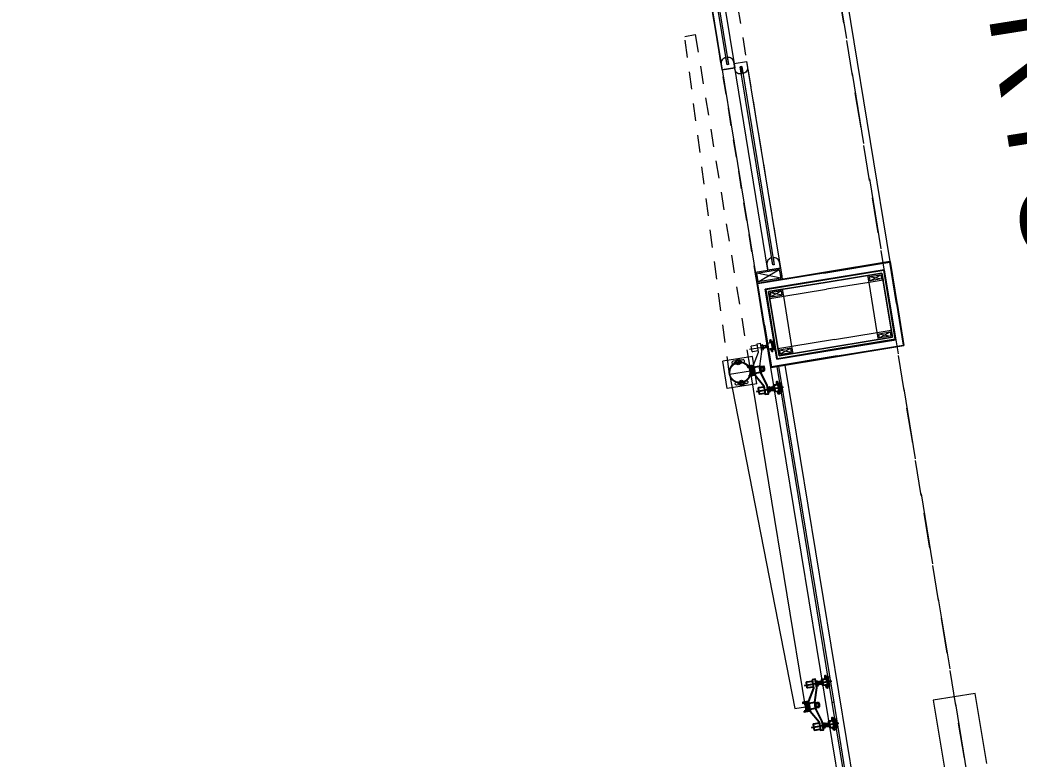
# Model space of a CAD drawing. Header units: metres. Extents: x 2 to 659295185, y -28 to 1124222152.
# Drawn here: x 655591.01 to 655598.06, y 1126561.16 to 1126566.36 of the extents above; entities that cross this region are included whole.
import ezdxf
from ezdxf.enums import TextEntityAlignment as Align

# ---------------------------------------------------------------- set-up
doc = ezdxf.new("R2010")
doc.units = ezdxf.units.M
doc.header["$MEASUREMENT"] = 0
for name, pattern in [('CCSM_C1_CUERPO CK$0$CONTINUA', [0]), ('CCSM_C1_CUERPO CK$0$DASHED', [0.75, 0.5, -0.25]), ('CCSM_C1_CUERPO CK$0$HIDDEN2', [0.1875, 0.125, -0.0625]), ('CCSM_XREF ESTRUCTURA15$0$RAYITAS', [0.375, 0.25, -0.125]), ('DASHED', [0.75, 0.5, -0.25])]:
    doc.linetypes.add(name, pattern=pattern)
doc.layers.get('0').update_dxf_attribs({"linetype": 'CONTINUOUS'})
for name, color, linetype in [('CCSM_C1_CUERPO CK$0$A-ALUCOBOND', 254, 'CONTINUOUS'), ('CCSM_C1_CUERPO CK$0$A-ESTRUCTURA DE FACHADA DE VIDRIO', 5, 'CONTINUOUS'), ('CCSM_C1_CUERPO CK$0$A-LOCAL ID', 7, 'CONTINUOUS'), ('CCSM_C1_CUERPO CK$0$A-PARED', 2, 'CCSM_C1_CUERPO CK$0$CONTINUA'), ('CCSM_C1_CUERPO CK$0$A-PROYECCIONES', 5, 'CCSM_C1_CUERPO CK$0$DASHED'), ('CCSM_C1_CUERPO CK$0$A-PUERTA', 5, 'CCSM_C1_CUERPO CK$0$CONTINUA'), ('CCSM_C1_CUERPO CK$0$A-VIDRIO', 135, 'CONTINUOUS'), ('CCSM_C1_CUERPO CK$0$A-VISTA 4', 8, 'CONTINUOUS'), ('CCSM_C1_CUERPO CK$0$ID_Nº LOCAL', 7, 'CONTINUOUS'), ('CCSM_C1_CUERPO CK$0$ID_RUBRO', 7, 'CONTINUOUS'), ('CCSM_XREF ESTRUCTURA15$0$E-PROYECCION TECHO', 9, 'CCSM_XREF ESTRUCTURA15$0$RAYITAS'), ('CCSM_XREF KIOSKOSE$0$Kiosco General', 154, 'CONTINUOUS')]:
    doc.layers.add(name, color=color, linetype=linetype)
doc.styles.add('CCSM_C1_CUERPO CK$0$ROMANS', font='romans__.ttf')
doc.styles.add('CCSM_C1_CUERPO CK$0$sigo', font='arial.ttf', dxfattribs={"width": 0.9})

# ---------------------------------------------------------------- blocks, each defined once
blk = doc.blocks.new('CCSM_C1_CUERPO CK$0$A$C682819FC')
for p, q in [((-0.0184, 0.005), (-0.0184, 0)), ((-0.007, 0.0007), (-0.007, 0)), ((0.007, 0.0007), (0.007, 0)), ((0.0184, 0.005), (0.0184, 0)), ((-0.1502, -0.0189), (-0.1502, -0.2127)), ((-0.0215, -0.0286), (-0.0215, -0.0694)), ((-0.0215, -0.0286), (-0.0215, -0.0694)), ((-0.0172, -0.0103), (-0.0172, -0.0226)), ((0.0129, -0.0086), (-0.0129, -0.0086)), ((0.0129, -0.0243), (-0.0129, -0.0243)), ((-0.0086, -0.0051), (-0.0064, -0.0029)), ((-0.0086, -0.0051), (-0.0086, -0.0086)), ((-0.0086, -0.0051), (0.0086, -0.0051)), ((-0.0086, -0.0103), (-0.0086, -0.0226)), ((-0.0064, -0.0029), (0.0064, -0.0029)), ((0.0086, -0.0051), (0.0064, -0.0029)), ((0.0086, -0.0051), (0.0086, -0.0086)), ((0.0086, -0.0103), (0.0086, -0.0226)), ((0.0172, -0.0103), (0.0172, -0.0226)), ((0.0215, -0.0286), (0.0215, -0.0694)), ((0.1502, -0.0189), (0.1502, -0.2127)), ((0.1502, -0.0189), (0.1502, -0.2127)), ((-0.1674, -0.102), (-0.1674, -0.1143)), ((-0.1631, -0.1003), (-0.1373, -0.1003)), ((-0.1631, -0.116), (-0.1373, -0.116)), ((-0.1588, -0.102), (-0.1588, -0.1143)), ((-0.1552, -0.1359), (-0.1452, -0.1416)), ((-0.1452, -0.1359), (-0.1552, -0.1416)), ((-0.1416, -0.102), (-0.1416, -0.1143)), ((-0.133, -0.102), (-0.133, -0.1143)), ((-0.0172, -0.0746), (-0.0172, -0.096)), ((0.0129, -0.0729), (-0.0129, -0.0729)), ((-0.0086, -0.0746), (-0.0086, -0.0956)), ((0.0086, -0.0746), (0.0086, -0.0956)), ((0.0172, -0.0746), (0.0172, -0.096)), ((0.133, -0.102), (0.133, -0.1143)), ((0.133, -0.102), (0.133, -0.1143)), ((0.1631, -0.1003), (0.1373, -0.1003)), ((0.1631, -0.1003), (0.1373, -0.1003)), ((0.1631, -0.116), (0.1373, -0.116)), ((0.1631, -0.116), (0.1373, -0.116)), ((0.1416, -0.102), (0.1416, -0.1143)), ((0.1416, -0.102), (0.1416, -0.1143)), ((0.1452, -0.1359), (0.1552, -0.1416)), ((0.1552, -0.1359), (0.1452, -0.1416)), ((0.1452, -0.1359), (0.1552, -0.1416)), ((0.1552, -0.1359), (0.1452, -0.1416)), ((0.1588, -0.102), (0.1588, -0.1143)), ((0.1588, -0.102), (0.1588, -0.1143)), ((0.1674, -0.102), (0.1674, -0.1143)), ((0.1674, -0.102), (0.1674, -0.1143)), ((-0.1817, -0.1717), (-0.1874, -0.1717)), ((-0.1845, -0.1746), (-0.1845, -0.1642)), ((-0.1731, -0.1472), (-0.1273, -0.1472)), ((-0.1731, -0.1772), (-0.1273, -0.1772)), ((-0.1273, -0.1856), (-0.1731, -0.1856)), ((-0.1717, -0.1472), (-0.1717, -0.1772)), ((-0.1688, -0.1543), (-0.1688, -0.1419)), ((-0.1316, -0.1543), (-0.1316, -0.1419)), ((-0.1287, -0.1772), (-0.1287, -0.1472)), ((-0.1187, -0.1717), (-0.113, -0.1717)), ((-0.1159, -0.1746), (-0.1159, -0.1642)), ((0.1187, -0.1717), (0.113, -0.1717)), ((0.1187, -0.1717), (0.113, -0.1717)), ((0.1159, -0.1746), (0.1159, -0.1642)), ((0.1159, -0.1746), (0.1159, -0.1642)), ((0.1731, -0.1472), (0.1273, -0.1472)), ((0.1731, -0.1472), (0.1273, -0.1472)), ((0.1731, -0.1772), (0.1273, -0.1772)), ((0.1731, -0.1772), (0.1273, -0.1772)), ((0.1273, -0.1856), (0.1731, -0.1856)), ((0.1273, -0.1856), (0.1731, -0.1856)), ((0.1287, -0.1772), (0.1287, -0.1472)), ((0.1287, -0.1772), (0.1287, -0.1472)), ((0.1316, -0.1543), (0.1316, -0.1419)), ((0.1316, -0.1543), (0.1316, -0.1419)), ((0.1688, -0.1543), (0.1688, -0.1419)), ((0.1688, -0.1543), (0.1688, -0.1419)), ((0.1717, -0.1472), (0.1717, -0.1772)), ((0.1717, -0.1472), (0.1717, -0.1772)), ((0.1817, -0.1717), (0.1874, -0.1717)), ((0.1817, -0.1717), (0.1874, -0.1717)), ((0.1845, -0.1746), (0.1845, -0.1642)), ((0.1845, -0.1746), (0.1845, -0.1642))]:
    blk.add_line(p, q)
for points in [[(-0.0289, 0.0143), (-0.0332, 0.0143), (-0.0332, -0.0243, 0.414214), (-0.0289, -0.0286), (0.0289, -0.0286, 0.414214), (0.0332, -0.0243), (0.0332, 0.0143), (0.0289, 0.0143), (0.0289, -0.0243), (-0.0289, -0.0243)], [(-0.1817, -0.1717), (-0.1839, -0.1728, -0.236068), (-0.1852, -0.1728), (-0.1874, -0.1717), (-0.1874, -0.1691), (-0.1817, -0.1682)], [(-0.1187, -0.1717), (-0.1165, -0.1728, 0.236068), (-0.1152, -0.1728), (-0.113, -0.1717), (-0.113, -0.1691), (-0.1187, -0.1682)], [(0.1187, -0.1717), (0.1165, -0.1728, -0.236068), (0.1152, -0.1728), (0.113, -0.1717), (0.113, -0.1691), (0.1187, -0.1682)], [(0.1187, -0.1717), (0.1165, -0.1728, -0.236068), (0.1152, -0.1728), (0.113, -0.1717), (0.113, -0.1691), (0.1187, -0.1682)], [(0.1817, -0.1717), (0.1839, -0.1728, 0.236068), (0.1852, -0.1728), (0.1874, -0.1717), (0.1874, -0.1691), (0.1817, -0.1682)], [(0.1817, -0.1717), (0.1839, -0.1728, 0.236068), (0.1852, -0.1728), (0.1874, -0.1717), (0.1874, -0.1691), (0.1817, -0.1682)]]:
    blk.add_lwpolyline(points, format="xyb", close=True)
for points in [[(0.0289, 0), (-0.0289, 0)], [(-0.1602, -0.116), (-0.1602, -0.1359), (-0.1402, -0.1359), (-0.1402, -0.116)], [(-0.1594, -0.116), (-0.1594, -0.135), (-0.141, -0.135), (-0.141, -0.116)], [(0.1602, -0.116), (0.1602, -0.1359), (0.1402, -0.1359), (0.1402, -0.116)], [(0.1602, -0.116), (0.1602, -0.1359), (0.1402, -0.1359), (0.1402, -0.116)], [(0.1594, -0.116), (0.1594, -0.135), (0.141, -0.135), (0.141, -0.116)], [(0.1594, -0.116), (0.1594, -0.135), (0.141, -0.135), (0.141, -0.116)]]:
    blk.add_lwpolyline(points)
for points in [[(0.1802, -0.0772), (0.1202, -0.0772), (0.0358, -0.0286), (-0.0358, -0.0286), (-0.1202, -0.0772), (-0.1802, -0.0772), (-0.1802, -0.1001), (-0.1202, -0.1001), (-0.0215, -0.0694), (0.0215, -0.0694), (0.1202, -0.1001), (0.1802, -0.1001)], [(0.0215, -0.0694), (-0.0215, -0.0694), (-0.0215, -0.0729), (0.0215, -0.0729)], [(-0.1602, -0.1359), (-0.1602, -0.1408), (-0.1594, -0.1416), (-0.141, -0.1416), (-0.1402, -0.1408), (-0.1402, -0.1359)], [(-0.1552, -0.1359), (-0.1552, -0.1416), (-0.1452, -0.1416), (-0.1452, -0.1359)], [(0.1602, -0.1359), (0.1602, -0.1408), (0.1594, -0.1416), (0.141, -0.1416), (0.1402, -0.1408), (0.1402, -0.1359)], [(0.1602, -0.1359), (0.1602, -0.1408), (0.1594, -0.1416), (0.141, -0.1416), (0.1402, -0.1408), (0.1402, -0.1359)], [(0.1552, -0.1359), (0.1552, -0.1416), (0.1452, -0.1416), (0.1452, -0.1359)], [(0.1552, -0.1359), (0.1552, -0.1416), (0.1452, -0.1416), (0.1452, -0.1359)], [(-0.1731, -0.1758), (-0.1931, -0.1758), (-0.1931, -0.1701), (-0.1759, -0.1672), (-0.1731, -0.1672)], [(-0.1931, -0.1758), (-0.1931, -0.1772), (-0.1731, -0.1772), (-0.1731, -0.1758)], [(-0.1759, -0.1772), (-0.1759, -0.1844), (-0.1831, -0.1915), (-0.1791, -0.1915), (-0.1731, -0.1856), (-0.1731, -0.1772)], [(-0.1791, -0.1915), (-0.1731, -0.1856), (-0.1731, -0.1772), (-0.1273, -0.1772), (-0.1273, -0.1856), (-0.1213, -0.1915)], [(-0.1731, -0.1472), (-0.1731, -0.1772), (-0.1273, -0.1772), (-0.1273, -0.1472), (-0.1287, -0.1458), (-0.1717, -0.1458)], [(-0.1581, -0.1416), (-0.1581, -0.1458), (-0.1423, -0.1458), (-0.1423, -0.1416)], [(-0.1273, -0.1758), (-0.1073, -0.1758), (-0.1073, -0.1701), (-0.1245, -0.1672), (-0.1273, -0.1672)], [(-0.1073, -0.1758), (-0.1073, -0.1772), (-0.1273, -0.1772), (-0.1273, -0.1758)], [(-0.1245, -0.1772), (-0.1245, -0.1844), (-0.1173, -0.1915), (-0.1213, -0.1915), (-0.1273, -0.1856), (-0.1273, -0.1772)], [(0.1273, -0.1758), (0.1073, -0.1758), (0.1073, -0.1701), (0.1245, -0.1672), (0.1273, -0.1672)], [(0.1273, -0.1758), (0.1073, -0.1758), (0.1073, -0.1701), (0.1245, -0.1672), (0.1273, -0.1672)], [(0.1073, -0.1758), (0.1073, -0.1772), (0.1273, -0.1772), (0.1273, -0.1758)], [(0.1073, -0.1758), (0.1073, -0.1772), (0.1273, -0.1772), (0.1273, -0.1758)], [(0.1245, -0.1772), (0.1245, -0.1844), (0.1173, -0.1915), (0.1213, -0.1915), (0.1273, -0.1856), (0.1273, -0.1772)], [(0.1245, -0.1772), (0.1245, -0.1844), (0.1173, -0.1915), (0.1213, -0.1915), (0.1273, -0.1856), (0.1273, -0.1772)], [(0.1791, -0.1915), (0.1731, -0.1856), (0.1731, -0.1772), (0.1273, -0.1772), (0.1273, -0.1856), (0.1213, -0.1915)], [(0.1791, -0.1915), (0.1731, -0.1856), (0.1731, -0.1772), (0.1273, -0.1772), (0.1273, -0.1856), (0.1213, -0.1915)], [(0.1731, -0.1472), (0.1731, -0.1772), (0.1273, -0.1772), (0.1273, -0.1472), (0.1287, -0.1458), (0.1717, -0.1458)], [(0.1731, -0.1472), (0.1731, -0.1772), (0.1273, -0.1772), (0.1273, -0.1472), (0.1287, -0.1458), (0.1717, -0.1458)], [(0.1581, -0.1416), (0.1581, -0.1458), (0.1423, -0.1458), (0.1423, -0.1416)], [(0.1581, -0.1416), (0.1581, -0.1458), (0.1423, -0.1458), (0.1423, -0.1416)], [(0.1731, -0.1758), (0.1931, -0.1758), (0.1931, -0.1701), (0.1759, -0.1672), (0.1731, -0.1672)], [(0.1731, -0.1758), (0.1931, -0.1758), (0.1931, -0.1701), (0.1759, -0.1672), (0.1731, -0.1672)], [(0.1931, -0.1758), (0.1931, -0.1772), (0.1731, -0.1772), (0.1731, -0.1758)], [(0.1931, -0.1758), (0.1931, -0.1772), (0.1731, -0.1772), (0.1731, -0.1758)], [(0.1759, -0.1772), (0.1759, -0.1844), (0.1831, -0.1915), (0.1791, -0.1915), (0.1731, -0.1856), (0.1731, -0.1772)], [(0.1759, -0.1772), (0.1759, -0.1844), (0.1831, -0.1915), (0.1791, -0.1915), (0.1731, -0.1856), (0.1731, -0.1772)]]:
    blk.add_lwpolyline(points, close=True)
for points in [[(-0.1287, -0.0772), (-0.1287, -0.0372, 0.414214), (-0.1316, -0.0343), (-0.1688, -0.0343, 0.414214), (-0.1717, -0.0372), (-0.1717, -0.0772)], [(0.1287, -0.0772), (0.1287, -0.0372, -0.414214), (0.1316, -0.0343), (0.1688, -0.0343, -0.414214), (0.1717, -0.0372), (0.1717, -0.0772)], [(0.1287, -0.0772), (0.1287, -0.0372, -0.414214), (0.1316, -0.0343), (0.1688, -0.0343, -0.414214), (0.1717, -0.0372), (0.1717, -0.0772)]]:
    blk.add_lwpolyline(points, format="xyb")
for centre, radius, start, end in [((-0.0129, -0.0148), 0.00622, 46.39718, 133.60282), ((-0.0129, -0.0181), 0.00622, 226.39718, 313.60282), ((0, -0.0309), 0.0223, 67.38013, 112.61986), ((0, -0.002), 0.0223, 247.38013, 292.61986), ((0.0129, -0.0148), 0.00622, 46.39718, 133.60282), ((0.0129, -0.0181), 0.00622, 226.39718, 313.60282), ((-0.1631, -0.1065), 0.00622, 46.39718, 133.60282), ((-0.1631, -0.1098), 0.00622, 226.39718, 313.60282), ((-0.1502, -0.1226), 0.0223, 67.38013, 112.61986), ((-0.1502, -0.0937), 0.0223, 247.38013, 292.61986), ((-0.1373, -0.1065), 0.00622, 46.39718, 133.60282), ((-0.1373, -0.1098), 0.00622, 226.39718, 313.60282), ((-0.0129, -0.0791), 0.00622, 46.39718, 133.60282), ((-0.0129, -0.0911), 0.00622, 226.39718, 313.60282), ((0, -0.0618), 0.0383, 243.37585, 296.62415), ((0, -0.0952), 0.0223, 67.38013, 112.61986), ((0, -0.075), 0.0223, 247.38013, 292.61986), ((0.0129, -0.0791), 0.00622, 46.39718, 133.60282), ((0.0129, -0.0911), 0.00622, 226.39718, 313.60282), ((0.1373, -0.1065), 0.00622, 46.39718, 133.60282), ((0.1373, -0.1065), 0.00622, 46.39718, 133.60282), ((0.1373, -0.1098), 0.00622, 226.39718, 313.60282), ((0.1373, -0.1098), 0.00622, 226.39718, 313.60282), ((0.1502, -0.1226), 0.0223, 67.38013, 112.61986), ((0.1502, -0.1226), 0.0223, 67.38013, 112.61986), ((0.1502, -0.0937), 0.0223, 247.38013, 292.61986), ((0.1502, -0.0937), 0.0223, 247.38013, 292.61986), ((0.1631, -0.1065), 0.00622, 46.39718, 133.60282), ((0.1631, -0.1065), 0.00622, 46.39718, 133.60282), ((0.1631, -0.1098), 0.00622, 226.39718, 313.60282), ((0.1631, -0.1098), 0.00622, 226.39718, 313.60282)]:
    blk.add_arc(centre, radius, start, end)
blk = doc.blocks.new('CCSM_C1_CUERPO CK$0$ARAÑA DE ESQUINA')
for p, q in [((-0.0052, 0.0113), (-0.0019, 0.0119)), ((-0.0012, 0.0044), (-0.0007, 0.0045)), ((0.0024, 0.0061), (0.0012, 0.0045)), ((0.0026, -0.0038), (0.0012, 0.0045)), ((0.0024, 0.0061), (0.0046, 0.0064)), ((0.0042, -0.005), (0.0024, 0.0061)), ((0.0042, 0.0092), (0.0069, -0.0074)), ((0.0048, 0.0121), (0.0127, 0.0134)), ((0.0057, 0.0066), (0.0137, 0.0079)), ((0.0143, 0.0109), (0.017, -0.0057)), ((0.0162, 0.0168), (0.0424, 0.0211)), ((0.0456, 0.016), (0.0483, -0.0006)), ((0.0462, 0.0189), (0.06, 0.0212)), ((0.0471, 0.0134), (0.0607, 0.0156)), ((0.049, 0.0023), (0.0625, 0.0046)), ((-0.0013, -0.0124), (0.0019, -0.0119)), ((0.0003, -0.0046), (0.0007, -0.0045)), ((0.0042, -0.005), (0.0026, -0.0038)), ((0.0042, -0.005), (0.0064, -0.0046)), ((0.0075, -0.0044), (0.0155, -0.0031)), ((0.0084, -0.01), (0.0164, -0.0087)), ((0.0207, -0.0108), (0.0469, -0.0065)), ((0.0207, -0.0108), (0.0469, -0.0065)), ((0.0499, -0.0032), (0.0637, -0.0009)), ((0.028, -0.0947), (0.1528, -0.0743)), ((0.0818, -0.0944), (0.0791, -0.0779)), ((0.0797, -0.0749), (0.0877, -0.0736)), ((0.0806, -0.0804), (0.0886, -0.0791)), ((0.0824, -0.0915), (0.0904, -0.0902)), ((0.0919, -0.0928), (0.0892, -0.0762)), ((0.1029, -0.0792), (0.1076, -0.085)), ((0.1039, -0.0856), (0.1065, -0.0786)), ((0.1133, -0.0685), (0.1053, -0.0698)), ((0.1131, -0.0959), (0.1082, -0.0665)), ((0.1277, -0.0642), (0.1084, -0.0674)), ((0.1129, -0.095), (0.1323, -0.0918)), ((0.1247, -0.0562), (0.118, -0.0573)), ((0.1231, -0.0583), (0.1225, -0.0547)), ((0.1324, -0.0928), (0.1276, -0.0633)), ((0.133, -0.0624), (0.1378, -0.0919)), ((0.0834, -0.097), (0.0913, -0.0957)), ((0.1172, -0.0924), (0.1092, -0.0937)), ((0.132, -0.1004), (0.1252, -0.1015)), ((0.1297, -0.0989), (0.1303, -0.1026))]:
    blk.add_line(p, q)
for points in [[(-0.0062, -0.0201), (-0.0057, -0.0229), (0.0192, -0.0188, 0.414214), (0.0215, -0.0156), (0.0154, 0.0216, 0.414214), (0.0122, 0.0239), (-0.0127, 0.0199), (-0.0123, 0.0171), (0.0126, 0.0212), (0.0187, -0.016)], [(0.1231, -0.0583), (0.1236, -0.0568, 0.236068), (0.1234, -0.056), (0.1225, -0.0547), (0.1208, -0.0549), (0.1208, -0.0587)], [(0.1297, -0.0989), (0.1307, -0.1002, -0.236068), (0.1308, -0.101), (0.1303, -0.1026), (0.1287, -0.1028), (0.1275, -0.0993)]]:
    blk.add_lwpolyline(points, format="xyb", close=True)
for points in [[(-0.0031, 0.0186), (0.0031, -0.0186)], [(0.0162, 0.0168), (0.0222, -0.02), (0.0624, -0.0692), (0.0688, -0.1079), (0.0835, -0.1055), (0.0772, -0.0668), (0.0469, -0.0065), (0.0424, 0.0211)], [(0.0916, -0.0909), (0.1044, -0.0888), (0.1023, -0.0759), (0.0895, -0.078)], [(0.0915, -0.0904), (0.1038, -0.0884), (0.1019, -0.0766), (0.0896, -0.0786)]]:
    blk.add_lwpolyline(points)
for points in [[(0.0424, 0.0211), (0.0469, -0.0065), (0.0492, -0.0061), (0.0447, 0.0215)], [(0.1044, -0.0888), (0.1076, -0.0883), (0.108, -0.0877), (0.1061, -0.0759), (0.1055, -0.0754), (0.1023, -0.0759)], [(0.1039, -0.0856), (0.1076, -0.085), (0.1065, -0.0786), (0.1029, -0.0792)], [(0.1079, -0.0869), (0.1106, -0.0864), (0.1089, -0.0763), (0.1062, -0.0767)], [(0.1131, -0.0959), (0.1324, -0.0928), (0.1276, -0.0633), (0.1082, -0.0665), (0.1075, -0.0675), (0.112, -0.0952)], [(0.1267, -0.0634), (0.1245, -0.0505), (0.1209, -0.0511), (0.1208, -0.0625), (0.1211, -0.0643)], [(0.1245, -0.0505), (0.1255, -0.0504), (0.1276, -0.0633), (0.1267, -0.0634)], [(0.1273, -0.0614), (0.1319, -0.0607), (0.1357, -0.0553), (0.1362, -0.0579), (0.133, -0.0624), (0.1276, -0.0633)], [(0.1423, -0.0951), (0.1378, -0.0919), (0.1324, -0.0928), (0.1276, -0.0633), (0.133, -0.0624), (0.1362, -0.0579)], [(0.1327, -0.0946), (0.1373, -0.0939), (0.1427, -0.0977), (0.1423, -0.0951), (0.1378, -0.0919), (0.1324, -0.0928)], [(0.1315, -0.0929), (0.1336, -0.1058), (0.1299, -0.1064), (0.1263, -0.0957), (0.126, -0.0938)], [(0.1336, -0.1058), (0.1345, -0.1057), (0.1324, -0.0928), (0.1315, -0.0929)]]:
    blk.add_lwpolyline(points, close=True)
blk.add_lwpolyline([(0.0633, -0.0748), (0.0375, -0.079, 0.414214), (0.036, -0.0811), (0.0399, -0.1051, 0.414214), (0.0421, -0.1066), (0.0679, -0.1024)], format="xyb")
for centre, radius, start, end in [((0.0082, 0.0099), 0.00406, 145.7056, 232.9113), ((0.0199, 0.0033), 0.0146, 166.6886, 211.9283), ((0.0103, 0.0102), 0.00406, 325.7056, 52.9113), ((0.0013, 0.0002), 0.0146, 346.6886, 31.9283), ((0.0496, 0.0166), 0.00406, 145.7056, 232.9113), ((0.0613, 0.0101), 0.0146, 166.6886, 211.9283), ((0.0523, 0.0001), 0.00406, 145.7056, 232.9113), ((0.0573, 0.0179), 0.00406, 325.7056, 52.9113), ((0.0398, 0.0065), 0.025, 342.6843, 35.9326), ((0.0483, 0.0079), 0.0146, 346.6886, 31.9283), ((0.06, 0.0013), 0.00406, 325.7056, 52.9113), ((0.0109, -0.0067), 0.00406, 145.7056, 232.9113), ((0.013, -0.0064), 0.00406, 325.7056, 52.9113), ((0.0831, -0.0772), 0.00406, 145.7056, 232.9113), ((0.0948, -0.0838), 0.0146, 166.6886, 211.9283), ((0.0858, -0.0938), 0.00406, 145.7056, 232.9113), ((0.0852, -0.0769), 0.00406, 325.7056, 52.9113), ((0.0762, -0.0868), 0.0146, 346.6886, 31.9283), ((0.0879, -0.0934), 0.00406, 325.7056, 52.9113)]:
    blk.add_arc(centre, radius, start, end)
blk = doc.blocks.new('CCSM_C1_CUERPO CK$0$IDENT LOCAL')
at = {"style": 'CCSM_C1_CUERPO CK$0$ROMANS'}
for tag, height, p in [('AREA-EXACTA', 0.5, (0.8694, 0.18)), ('NºLOCAL', 0.7, (1.9537, 0.0574)), ('RUBRO', 0.35, (0, 0)), ('USO', 0.35, (-0.8388, -0.1375))]:
    blk.add_attdef(tag, text='', height=height, rotation=279.30845, dxfattribs=at).set_placement(p, align=Align.BOTTOM_CENTER)

msp = doc.modelspace()

# ---------------------------------------------------------------- linework, layer by layer
at = {"layer": 'CCSM_C1_CUERPO CK$0$A-ALUCOBOND', "lineweight": 5}
for p, q in [((655597.1368, 1126564.6565), (655597.1372, 1126564.6571)), ((655597.1372, 1126564.6571), (655597.1396, 1126564.6604)), ((655597.1372, 1126564.6562), (655597.1377, 1126564.6568)), ((655597.1377, 1126564.6568), (655597.14, 1126564.6601)), ((655596.207, 1126564.5043), (655596.2037, 1126564.5066)), ((655596.2073, 1126564.5047), (655596.2041, 1126564.5071)), ((655596.2076, 1126564.5038), (655596.207, 1126564.5043)), ((655596.208, 1126564.5043), (655596.2073, 1126564.5047)), ((655597.2325, 1126564.0723), (655597.2332, 1126564.0718)), ((655597.2329, 1126564.0728), (655597.2335, 1126564.0723)), ((655597.2332, 1126564.0718), (655597.2364, 1126564.0695)), ((655597.2335, 1126564.0723), (655597.2368, 1126564.0699)), ((655596.3028, 1126563.9197), (655596.3005, 1126563.9165)), ((655596.3033, 1126563.9194), (655596.3009, 1126563.9162)), ((655596.3033, 1126563.9204), (655596.3028, 1126563.9197)), ((655596.3037, 1126563.9201), (655596.3033, 1126563.9194))]:
    msp.add_line(p, q, dxfattribs=at)
msp.add_lwpolyline([(655596.3, 1126563.9154), (655596.203, 1126564.5075), (655597.1405, 1126564.6612), (655597.2375, 1126564.0691)], close=True, dxfattribs=at)
for points in [[(655597.189, 1126564.3651), (655597.1407, 1126564.66, 0.414214), (655597.1393, 1126564.661), (655596.6717, 1126564.5843)], [(655596.2515, 1126564.2114), (655596.2032, 1126564.5063, -0.414214), (655596.2042, 1126564.5077), (655596.6717, 1126564.5843)], [(655597.189, 1126564.3651), (655597.2373, 1126564.0703, -0.414214), (655597.2363, 1126564.0689), (655596.7688, 1126563.9922)], [(655596.2515, 1126564.2114), (655596.2998, 1126563.9166, 0.414214), (655596.3012, 1126563.9156), (655596.7688, 1126563.9922)]]:
    msp.add_lwpolyline(points, format="xyb", dxfattribs=at)
for points in [[(655596.6718, 1126564.5837), (655597.1396, 1126564.6604)], [(655596.6723, 1126564.5809), (655597.1372, 1126564.6571)], [(655596.6724, 1126564.5804), (655597.1368, 1126564.6565)], [(655597.1851, 1126564.3645), (655597.1372, 1126564.6562)], [(655597.1856, 1126564.3645), (655597.1377, 1126564.6568)], [(655597.1884, 1126564.365), (655597.14, 1126564.6601)], [(655596.6718, 1126564.5837), (655596.2041, 1126564.5071)], [(655596.6723, 1126564.5809), (655596.2073, 1126564.5047)], [(655596.6724, 1126564.5804), (655596.208, 1126564.5043)], [(655596.2521, 1126564.2115), (655596.2037, 1126564.5066)], [(655596.2549, 1126564.212), (655596.207, 1126564.5043)], [(655596.2555, 1126564.2121), (655596.2076, 1126564.5038)], [(655597.1851, 1126564.3645), (655597.2329, 1126564.0728)], [(655597.1856, 1126564.3645), (655597.2335, 1126564.0723)], [(655597.1884, 1126564.365), (655597.2368, 1126564.0699)], [(655596.2521, 1126564.2115), (655596.3005, 1126563.9165)], [(655596.2549, 1126564.212), (655596.3028, 1126563.9197)], [(655596.2555, 1126564.2121), (655596.3033, 1126563.9204)], [(655596.7681, 1126563.9962), (655597.2325, 1126564.0723)], [(655596.7682, 1126563.9956), (655597.2332, 1126564.0718)], [(655596.7687, 1126563.9928), (655597.2364, 1126564.0695)], [(655596.7687, 1126563.9928), (655596.3009, 1126563.9162)], [(655596.7682, 1126563.9956), (655596.3033, 1126563.9194)], [(655596.7681, 1126563.9962), (655596.3037, 1126563.9201)]]:
    msp.add_lwpolyline(points, dxfattribs=at)
at = {"layer": 'CCSM_C1_CUERPO CK$0$A-ESTRUCTURA DE FACHADA DE VIDRIO', "lineweight": 5}
for p, q in [((655596.9951, 1126564.5557), (655597.0789, 1126564.5391)), ((655596.9999, 1126564.5261), (655597.074, 1126564.5687)), ((655596.3793, 1126564.4244), (655596.2955, 1126564.4411)), ((655596.3744, 1126564.454), (655596.3003, 1126564.4115)), ((655597.0612, 1126564.1521), (655597.145, 1126564.1355)), ((655597.0661, 1126564.1225), (655597.1402, 1126564.1651)), ((655596.1699, 1126563.9929), (655595.9614, 1126563.9587)), ((655596.2015, 1126563.8004), (655596.1699, 1126563.9929)), ((655596.4454, 1126564.0208), (655596.3616, 1126564.0375)), ((655596.4406, 1126564.0504), (655596.3665, 1126564.0079)), ((655595.9929, 1126563.7662), (655595.9614, 1126563.9587)), ((655596.0399, 1126563.9487), (655596.0977, 1126563.9582)), ((655596.0399, 1126563.9487), (655596.0977, 1126563.9582)), ((655596.2015, 1126563.8004), (655595.9929, 1126563.7662)), ((655596.0641, 1126563.8007), (655596.122, 1126563.8102))]:
    msp.add_line(p, q, dxfattribs=at)
at = {"layer": 'CCSM_C1_CUERPO CK$0$A-ESTRUCTURA DE FACHADA DE VIDRIO', "color": 3, "lineweight": 5}
msp.add_line((655596.0074, 1126563.8674), (655596.1554, 1126563.8917), dxfattribs=at)
at = {"layer": 'CCSM_C1_CUERPO CK$0$A-ESTRUCTURA DE FACHADA DE VIDRIO', "lineweight": 5}
for points in [[(655597.0904, 1126564.5308), (655596.9917, 1126564.5147), (655596.9836, 1126564.564), (655597.0823, 1126564.5802), (655597.0904, 1126564.5308)], [(655597.0789, 1126564.5391), (655596.9999, 1126564.5261), (655596.9951, 1126564.5557), (655597.074, 1126564.5687)], [(655596.2921, 1126564.4), (655596.3908, 1126564.4162), (655596.3827, 1126564.4655), (655596.284, 1126564.4493), (655596.2921, 1126564.4)], [(655596.3003, 1126564.4115), (655596.3793, 1126564.4244), (655596.3744, 1126564.454), (655596.2955, 1126564.4411)], [(655597.1565, 1126564.1272), (655597.0578, 1126564.111), (655597.0498, 1126564.1604), (655597.1484, 1126564.1766), (655597.1565, 1126564.1272)], [(655597.145, 1126564.1355), (655597.0661, 1126564.1225), (655597.0612, 1126564.1521), (655597.1402, 1126564.1651)], [(655596.3582, 1126563.9964), (655596.4569, 1126564.0125), (655596.4488, 1126564.0619), (655596.3501, 1126564.0457), (655596.3582, 1126563.9964)], [(655596.3665, 1126564.0079), (655596.4454, 1126564.0208), (655596.4406, 1126564.0504), (655596.3616, 1126564.0375)], [(655596.0719, 1126563.9377), (655596.0843, 1126563.9479), (655596.0817, 1126563.9638), (655596.0667, 1126563.9694), (655596.0542, 1126563.9593), (655596.0568, 1126563.9434)], [(655596.0719, 1126563.9377), (655596.0843, 1126563.9479), (655596.0817, 1126563.9638), (655596.0667, 1126563.9694), (655596.0542, 1126563.9593), (655596.0568, 1126563.9434)], [(655596.091, 1126563.8214), (655596.106, 1126563.8157), (655596.1086, 1126563.7999), (655596.0962, 1126563.7897), (655596.0811, 1126563.7953), (655596.0785, 1126563.8112)]]:
    msp.add_lwpolyline(points, close=True, dxfattribs=at)
for points in [[(655596.0514, 1126563.9613), (655596.0335, 1126563.9583, 0.414214), (655596.0249, 1126563.9463), (655596.0249, 1126563.9463, 0.414214), (655596.0369, 1126563.9376), (655596.0548, 1126563.9406)], [(655596.0514, 1126563.9613), (655596.0335, 1126563.9583, 0.414214), (655596.0249, 1126563.9463), (655596.0249, 1126563.9463, 0.414214), (655596.0369, 1126563.9376), (655596.0548, 1126563.9406)], [(655596.0872, 1126563.9459), (655596.105, 1126563.9488, 0.414214), (655596.1137, 1126563.9609), (655596.1137, 1126563.9609, 0.414214), (655596.1016, 1126563.9695), (655596.0838, 1126563.9666)], [(655596.0872, 1126563.9459), (655596.105, 1126563.9488, 0.414214), (655596.1137, 1126563.9609), (655596.1137, 1126563.9609, 0.414214), (655596.1016, 1126563.9695), (655596.0838, 1126563.9666)], [(655596.0791, 1126563.7925), (655596.0612, 1126563.7896, -0.414214), (655596.0492, 1126563.7983), (655596.0492, 1126563.7983, -0.414214), (655596.0578, 1126563.8103), (655596.0757, 1126563.8133)], [(655596.108, 1126563.8186), (655596.1259, 1126563.8215, -0.414214), (655596.138, 1126563.8128), (655596.138, 1126563.8128, -0.414214), (655596.1293, 1126563.8008), (655596.1114, 1126563.7978)]]:
    msp.add_lwpolyline(points, format="xyb", dxfattribs=at)
at = {"layer": 'CCSM_C1_CUERPO CK$0$A-ESTRUCTURA DE FACHADA DE VIDRIO', "color": 3, "lineweight": 5}
msp.add_lwpolyline([(655596.0074, 1126563.8674), (655596.0074, 1126563.8674), (655596.4696, 1126561.5112), (655596.5436, 1126561.5233), (655596.1554, 1126563.8917)], dxfattribs=at)
at = {"layer": 'CCSM_C1_CUERPO CK$0$A-ESTRUCTURA DE FACHADA DE VIDRIO', "linetype": 'CCSM_C1_CUERPO CK$0$CONTINUA', "lineweight": 5, "ltscale": 0.05}
for radius in [0.075, 0.0705]:
    msp.add_circle((655596.0814, 1126563.8796), radius, dxfattribs=at)
at = {"layer": 'CCSM_C1_CUERPO CK$0$A-ESTRUCTURA DE FACHADA DE VIDRIO', "lineweight": 5}
for centre, radius in [((655596.0693, 1126563.9536), 0.0195), ((655596.0693, 1126563.9536), 0.0195), ((655596.0693, 1126563.9536), 0.0124), ((655596.0693, 1126563.9536), 0.0124), ((655596.0693, 1126563.9536), 0.0111), ((655596.0693, 1126563.9536), 0.0111), ((655596.0936, 1126563.8055), 0.0195), ((655596.0936, 1126563.8055), 0.0124), ((655596.0936, 1126563.8055), 0.0111)]:
    msp.add_circle(centre, radius, dxfattribs=at)
at = {"layer": 'CCSM_C1_CUERPO CK$0$A-PARED', "lineweight": 5}
for points in [[(655597.8215, 1126561.1247), (655597.7407, 1126561.6182), (655597.4446, 1126561.5696), (655597.4446, 1126561.5696)], [(655597.4446, 1126561.5696), (655597.5255, 1126561.0762)]]:
    msp.add_lwpolyline(points, dxfattribs=at)
at = {"layer": 'CCSM_C1_CUERPO CK$0$A-PROYECCIONES', "color": 8, "linetype": 'CCSM_C1_CUERPO CK$0$HIDDEN2', "lineweight": 5}
for p, q in [((655596.1498, 1126564.043), (655596.341, 1126564.0743)), ((655596.228, 1126564.0689), (655596.2321, 1126564.0434)), ((655596.229, 1126564.0734), (655596.2411, 1126564.0754)), ((655596.2304, 1126564.0649), (655596.2425, 1126564.0669)), ((655596.2435, 1126564.0714), (655596.2477, 1126564.046)), ((655596.2644, 1126564.0669), (655596.2717, 1126564.0579)), ((655596.266, 1126564.057), (655596.27, 1126564.0678)), ((655596.2804, 1126564.0833), (655596.2682, 1126564.0812)), ((655596.2726, 1126564.0863), (655596.2801, 1126564.0412)), ((655596.2729, 1126564.0849), (655596.3025, 1126564.0898)), ((655596.2979, 1126564.1021), (655596.2876, 1126564.1004)), ((655596.2954, 1126564.0988), (655596.2945, 1126564.1044)), ((655596.3023, 1126564.0912), (655596.3097, 1126564.046)), ((655596.3179, 1126564.0474), (655596.3105, 1126564.0925)), ((655596.2331, 1126564.048), (655596.2453, 1126564.0499)), ((655596.2345, 1126564.0395), (655596.2467, 1126564.0415)), ((655596.2864, 1126564.0466), (655596.2742, 1126564.0445)), ((655596.3095, 1126564.0474), (655596.2798, 1126564.0426)), ((655596.309, 1126564.0343), (655596.2987, 1126564.0326)), ((655596.3056, 1126564.0367), (655596.3065, 1126564.031)), ((655596.1802, 1126563.9175), (655596.2204, 1126563.9241)), ((655596.1802, 1126563.9175), (655596.2204, 1126563.9241)), ((655596.2263, 1126563.9207), (655596.2474, 1126563.9242)), ((655596.1475, 1126563.9091), (655596.1524, 1126563.9099)), ((655596.1535, 1126563.8727), (655596.1584, 1126563.8735)), ((655596.1536, 1126563.8985), (655596.1543, 1126563.8986)), ((655596.1559, 1126563.8847), (655596.1566, 1126563.8848)), ((655596.1591, 1126563.901), (655596.1573, 1126563.8985)), ((655596.1573, 1126563.8985), (655596.1594, 1126563.8858)), ((655596.1591, 1126563.901), (655596.1625, 1126563.9016)), ((655596.1591, 1126563.901), (655596.1618, 1126563.884)), ((655596.1618, 1126563.884), (655596.1594, 1126563.8858)), ((655596.166, 1126563.8804), (655596.1618, 1126563.9058)), ((655596.1618, 1126563.884), (655596.1653, 1126563.8846)), ((655596.1628, 1126563.9103), (655596.175, 1126563.9123)), ((655596.1642, 1126563.9018), (655596.1763, 1126563.9038)), ((655596.167, 1126563.8849), (655596.1791, 1126563.8869)), ((655596.1684, 1126563.8764), (655596.1805, 1126563.8784)), ((655596.1815, 1126563.8829), (655596.1773, 1126563.9083)), ((655596.1871, 1126563.8752), (655596.2274, 1126563.8818)), ((655596.2294, 1126563.8908), (655596.2253, 1126563.9162)), ((655596.2277, 1126563.9122), (655596.2484, 1126563.9156)), ((655596.2304, 1126563.8953), (655596.2511, 1126563.8987)), ((655596.2318, 1126563.8868), (655596.253, 1126563.8903))]:
    msp.add_line(p, q, dxfattribs=at)
at = {"layer": 'CCSM_C1_CUERPO CK$0$A-PROYECCIONES', "linetype": 'CCSM_C1_CUERPO CK$0$HIDDEN2', "lineweight": 5}
msp.add_lwpolyline([(655595.2325, 1126570.4285), (655595.4101, 1126570.4576), (655596.3806, 1126564.5366), (655596.203, 1126564.5075), (655595.2325, 1126570.4285)], dxfattribs=at)
at = {"layer": 'CCSM_C1_CUERPO CK$0$A-PROYECCIONES', "color": 8, "linetype": 'CCSM_C1_CUERPO CK$0$HIDDEN2', "lineweight": 5}
for points in [[(655596.0074, 1126563.8674), (655596.0074, 1126563.8674), (655595.6928, 1126566.2479), (655595.7668, 1126566.26), (655596.1554, 1126563.8917)], [(655596.1871, 1126563.8752), (655596.1779, 1126563.9316), (655596.2122, 1126564.0228), (655596.2025, 1126564.0821), (655596.2251, 1126564.0858), (655596.2348, 1126564.0265), (655596.2204, 1126563.9241), (655596.2274, 1126563.8818)], [(655596.244, 1126564.0686), (655596.2636, 1126564.0718), (655596.2668, 1126564.052), (655596.2472, 1126564.0488)], [(655596.2441, 1126564.0677), (655596.2629, 1126564.0708), (655596.2658, 1126564.0527), (655596.2471, 1126564.0497)], [(655596.1601, 1126563.8632), (655596.1508, 1126563.9202)]]:
    msp.add_lwpolyline(points, dxfattribs=at)
msp.add_lwpolyline([(655596.2108, 1126564.0312), (655596.1713, 1126564.0248, -0.414214), (655596.168, 1126564.0271), (655596.162, 1126564.0638, -0.414214), (655596.1643, 1126564.0671), (655596.2039, 1126564.0736)], format="xyb", dxfattribs=at)
for points in [[(655596.2636, 1126564.0718), (655596.2684, 1126564.0726), (655596.2694, 1126564.0719), (655596.2723, 1126564.0538), (655596.2716, 1126564.0528), (655596.2668, 1126564.052)], [(655596.2644, 1126564.0669), (655596.27, 1126564.0678), (655596.2717, 1126564.0579), (655596.266, 1126564.057)], [(655596.2696, 1126564.0706), (655596.2737, 1126564.0713), (655596.2762, 1126564.0557), (655596.2721, 1126564.0551)], [(655596.2726, 1126564.0863), (655596.3023, 1126564.0912), (655596.3097, 1126564.046), (655596.2801, 1126564.0412), (655596.2784, 1126564.0423), (655596.2715, 1126564.0847)], [(655596.3009, 1126564.091), (655596.2976, 1126564.1107), (655596.292, 1126564.1098), (655596.2919, 1126564.0924), (655596.2924, 1126564.0896)], [(655596.2976, 1126564.1107), (655596.299, 1126564.111), (655596.3023, 1126564.0912), (655596.3009, 1126564.091)], [(655596.3018, 1126564.094), (655596.3089, 1126564.0952), (655596.3148, 1126564.1034), (655596.3154, 1126564.0994), (655596.3105, 1126564.0925), (655596.3023, 1126564.0912)], [(655596.3154, 1126564.0994), (655596.3105, 1126564.0925), (655596.3023, 1126564.0912), (655596.3097, 1126564.046), (655596.3179, 1126564.0474), (655596.3248, 1126564.0425)], [(655596.3083, 1126564.0458), (655596.3115, 1126564.026), (655596.3059, 1126564.0251), (655596.3003, 1126564.0416), (655596.2998, 1126564.0444)], [(655596.3115, 1126564.026), (655596.3129, 1126564.0263), (655596.3097, 1126564.046), (655596.3083, 1126564.0458)], [(655596.3102, 1126564.0432), (655596.3172, 1126564.0444), (655596.3254, 1126564.0385), (655596.3248, 1126564.0425), (655596.3179, 1126564.0474), (655596.3097, 1126564.046)], [(655596.2274, 1126563.8818), (655596.2204, 1126563.9241), (655596.2239, 1126563.9247), (655596.2308, 1126563.8823)]]:
    msp.add_lwpolyline(points, close=True, dxfattribs=at)
for points in [[(655596.2954, 1126564.0988), (655596.2962, 1126564.1011, 0.236068), (655596.296, 1126564.1024), (655596.2945, 1126564.1044), (655596.292, 1126564.104), (655596.292, 1126564.0982)], [(655596.3056, 1126564.0367), (655596.3071, 1126564.0346, -0.236068), (655596.3073, 1126564.0334), (655596.3065, 1126564.031), (655596.304, 1126564.0306), (655596.3022, 1126564.0361)], [(655596.1366, 1126563.9179), (655596.1359, 1126563.9221), (655596.1741, 1126563.9284, -0.414214), (655596.179, 1126563.9248), (655596.1883, 1126563.8678, -0.414214), (655596.1848, 1126563.8629), (655596.1467, 1126563.8566), (655596.146, 1126563.8609), (655596.1841, 1126563.8671), (655596.1748, 1126563.9241)]]:
    msp.add_lwpolyline(points, format="xyb", close=True, dxfattribs=at)
for centre, radius, start, end in [((655596.2341, 1126564.0699), 0.00622, 145.71563, 232.92126), ((655596.2521, 1126564.0598), 0.0223, 166.69858, 211.93831), ((655596.2374, 1126564.0704), 0.00622, 325.71563, 52.92126), ((655596.2236, 1126564.0551), 0.0223, 346.69858, 31.93831), ((655596.2383, 1126564.0445), 0.00622, 145.71563, 232.92126), ((655596.2415, 1126564.045), 0.00622, 325.71563, 52.92126), ((655596.2314, 1126563.9172), 0.00622, 145.71563, 232.92126), ((655596.2432, 1126563.9191), 0.00622, 325.71563, 52.92126), ((655596.2164, 1126563.9017), 0.0383, 342.69429, 35.9426), ((655596.168, 1126563.9068), 0.00622, 145.71563, 232.92126), ((655596.1859, 1126563.8967), 0.0223, 166.69858, 211.93831), ((655596.1721, 1126563.8814), 0.00622, 145.71563, 232.92126), ((655596.1712, 1126563.9073), 0.00622, 325.71563, 52.92126), ((655596.1574, 1126563.892), 0.0223, 346.69858, 31.93831), ((655596.1754, 1126563.8819), 0.00622, 325.71563, 52.92126), ((655596.2494, 1126563.9071), 0.0223, 166.69858, 211.93831), ((655596.2356, 1126563.8918), 0.00622, 145.71563, 232.92126), ((655596.2294, 1126563.9038), 0.0223, 346.69858, 31.93831), ((655596.2474, 1126563.8937), 0.00622, 325.71563, 52.92126)]:
    msp.add_arc(centre, radius, start, end, dxfattribs=at)
at = {"layer": 'CCSM_C1_CUERPO CK$0$A-PUERTA', "color": 8, "lineweight": 5}
for p, q in [((655596.3691, 1126564.5449), (655596.2015, 1126564.5782)), ((655596.2112, 1126564.519), (655596.3594, 1126564.6041))]:
    msp.add_line(p, q, dxfattribs=at)
for points in [[(655595.9563, 1126566.0124), (655595.7177, 1126567.468), (655595.8066, 1126567.4825), (655596.0451, 1126566.027)], [(655596.2789, 1126564.601), (655596.0403, 1126566.0566), (655596.1291, 1126566.0711), (655596.3677, 1126564.6156)]]:
    msp.add_lwpolyline(points, close=True, dxfattribs=at)
at = {"layer": 'CCSM_C1_CUERPO CK$0$A-PUERTA', "color": 135, "lineweight": 5}
for points in [[(655595.9909, 1126566.0485), (655595.7621, 1126567.4449), (655595.7719, 1126567.4465), (655596.0008, 1126566.0501)], [(655596.3135, 1126564.6371), (655596.0846, 1126566.0334), (655596.0945, 1126566.0351), (655596.3233, 1126564.6387)]]:
    msp.add_lwpolyline(points, close=True, dxfattribs=at)
at = {"layer": 'CCSM_C1_CUERPO CK$0$A-PUERTA', "lineweight": 5}
for points in [[(655595.9828, 1126566.0978), (655595.9828, 1126566.0978, 0.414214), (655595.9498, 1126566.0519), (655595.9563, 1126566.0124), (655596.0451, 1126566.027), (655596.0387, 1126566.0664, 0.414214), (655595.9927, 1126566.0994), (655595.9927, 1126566.0994), (655596.0008, 1126566.0501), (655595.9909, 1126566.0485)], [(655596.0927, 1126565.9841), (655596.0878, 1126565.9833, -0.440849), (655596.0467, 1126566.0171), (655596.0403, 1126566.0566), (655596.1291, 1126566.0711), (655596.1356, 1126566.0317, -0.414214), (655596.1026, 1126565.9857), (655596.1026, 1126565.9857), (655596.0945, 1126566.0351), (655596.0846, 1126566.0334)], [(655596.3054, 1126564.6864), (655596.3054, 1126564.6864, 0.414214), (655596.2724, 1126564.6405), (655596.2789, 1126564.601), (655596.3677, 1126564.6156), (655596.3612, 1126564.655, 0.414214), (655596.3153, 1126564.688), (655596.3153, 1126564.688), (655596.3233, 1126564.6387), (655596.3135, 1126564.6371)]]:
    msp.add_lwpolyline(points, format="xyb", close=True, dxfattribs=at)
for points in [[(655596.3677, 1126564.6156), (655596.3806, 1126564.5366), (655596.203, 1126564.5075), (655596.19, 1126564.5864)], [(655596.3594, 1126564.6041), (655596.3691, 1126564.5449), (655596.2112, 1126564.519), (655596.2015, 1126564.5782)]]:
    msp.add_lwpolyline(points, close=True, dxfattribs=at)
at = {"layer": 'CCSM_C1_CUERPO CK$0$A-VIDRIO', "lineweight": 5}
for points in [[(655596.3543, 1126563.9243), (655596.7425, 1126561.5559), (655596.7326, 1126561.5543), (655596.3444, 1126563.9227)], [(655596.8216, 1126561.0115), (655596.7326, 1126561.5543), (655596.7425, 1126561.5559), (655596.8315, 1126561.0131)]]:
    msp.add_lwpolyline(points, close=True, dxfattribs=at)
at = {"layer": 'CCSM_C1_CUERPO CK$0$A-VISTA 4', "lineweight": 5}
for p, q in [((655596.9917, 1126564.5147), (655596.6912, 1126564.4654)), ((655597.0498, 1126564.1604), (655596.9917, 1126564.5147)), ((655596.3908, 1126564.4162), (655596.6912, 1126564.4654)), ((655596.4488, 1126564.0619), (655596.3908, 1126564.4162)), ((655596.7493, 1126564.1111), (655597.0498, 1126564.1604)), ((655597.145, 1126564.1355), (655597.0661, 1126564.1225)), ((655596.7493, 1126564.1111), (655596.4488, 1126564.0619)), ((655596.3665, 1126564.0079), (655596.4454, 1126564.0208))]:
    msp.add_line(p, q, dxfattribs=at)
msp.add_lwpolyline([(655595.2325, 1126570.4285), (655596.203, 1126564.5075), (655597.1405, 1126564.6612), (655596.17, 1126570.5821)], close=True, dxfattribs=at)
for points in [[(655596.6798, 1126564.535), (655597.0992, 1126564.6037), (655597.1801, 1126564.1103), (655596.7607, 1126564.0416)], [(655596.7607, 1126564.0416), (655597.1801, 1126564.1103), (655597.0992, 1126564.6037), (655596.6798, 1126564.535)], [(655596.6804, 1126564.5315), (655597.0963, 1126564.5997), (655597.1761, 1126564.1132), (655596.7601, 1126564.045)], [(655596.7601, 1126564.045), (655597.1761, 1126564.1132), (655597.0963, 1126564.5997), (655596.6804, 1126564.5315)], [(655596.6831, 1126564.5147), (655597.0823, 1126564.5802), (655597.1565, 1126564.1272), (655596.7574, 1126564.0618)], [(655596.7574, 1126564.0618), (655597.1565, 1126564.1272), (655597.0823, 1126564.5802), (655596.6831, 1126564.5147)], [(655596.6798, 1126564.535), (655596.2604, 1126564.4662), (655596.3413, 1126563.9728), (655596.7607, 1126564.0416)], [(655596.7607, 1126564.0416), (655596.3413, 1126563.9728), (655596.2604, 1126564.4662), (655596.6798, 1126564.535)], [(655596.7601, 1126564.045), (655596.3442, 1126563.9768), (655596.2644, 1126564.4633), (655596.6804, 1126564.5315)], [(655596.6804, 1126564.5315), (655596.2645, 1126564.4634), (655596.3442, 1126563.9768), (655596.7601, 1126564.045)], [(655596.6831, 1126564.5147), (655596.284, 1126564.4493), (655596.3582, 1126563.9964), (655596.7574, 1126564.0618)], [(655596.7574, 1126564.0618), (655596.3582, 1126563.9964), (655596.284, 1126564.4493), (655596.6831, 1126564.5147)]]:
    msp.add_lwpolyline(points, dxfattribs=at)
at = {"layer": 'CCSM_C1_CUERPO CK$0$A-VISTA 4', "color": 103, "lineweight": 5}
msp.add_lwpolyline([(655596.3, 1126563.9154), (655596.3987, 1126563.9316), (655596.884, 1126560.9711), (655596.7853, 1126560.9549)], close=True, dxfattribs=at)
at = {"layer": 'CCSM_XREF ESTRUCTURA15$0$E-PROYECCION TECHO', "lineweight": 5}
msp.add_lwpolyline([(655607.3611, 1126558.5648, 0.010439), (655598.088, 1126558.5714), (655595.1501, 1126576.495), (655604.1797, 1126577.9751), (655607.3611, 1126558.5648)], format="xyb", dxfattribs=at)
at = {"layer": 'CCSM_XREF KIOSKOSE$0$Kiosco General', "linetype": 'DASHED', "lineweight": 5}
msp.add_lwpolyline([(655535.8844, 1126564.3489), (655595.5383, 1126574.1267), (655597.6961, 1126560.9623, 0.070177), (655538.0102, 1126551.3789)], format="xyb", close=True, dxfattribs=at)

# ---------------------------------------------------------------- block references
at = {"layer": 'CCSM_C1_CUERPO CK$0$A-ESTRUCTURA DE FACHADA DE VIDRIO', "lineweight": 5, "xscale": 1.532237080624327, "yscale": 1.532237080624327, "zscale": 1.532237080624327}
msp.add_blockref('CCSM_C1_CUERPO CK$0$ARAÑA DE ESQUINA', (655596.1554, 1126563.8917), dxfattribs=at)
at = {"layer": 'CCSM_C1_CUERPO CK$0$A-ESTRUCTURA DE FACHADA DE VIDRIO', "lineweight": 5, "rotation": 99.30845128643168}
msp.add_blockref('CCSM_C1_CUERPO CK$0$A$C682819FC', (655596.5436, 1126561.5233), dxfattribs=at)
at = {"layer": 'CCSM_C1_CUERPO CK$0$A-LOCAL ID', "lineweight": 5}
ref = msp.add_blockref('CCSM_C1_CUERPO CK$0$IDENT LOCAL', (655597.0414, 1126567.5158), dxfattribs=dict(at, rotation=278.9917523318326))
ref.add_attrib('NºLOCAL', 'ACCESO', dxfattribs={"layer": 'CCSM_C1_CUERPO CK$0$ID_Nº LOCAL', "color": 0, "height": 0.6, "rotation": 278.99175, "style": 'CCSM_C1_CUERPO CK$0$sigo', "width": 0.9}).set_placement((655599.0662, 1126567.8362), align=Align.BOTTOM_CENTER)
ref.add_attrib('RUBRO', 'AEROPUERTO', dxfattribs={"layer": 'CCSM_C1_CUERPO CK$0$ID_RUBRO', "height": 0.7, "rotation": 278.99175, "style": 'CCSM_C1_CUERPO CK$0$sigo', "width": 0.9}).set_placement((655597.4319, 1126567.5776), align=Align.BOTTOM_CENTER)

doc.saveas('drawing.dxf')
